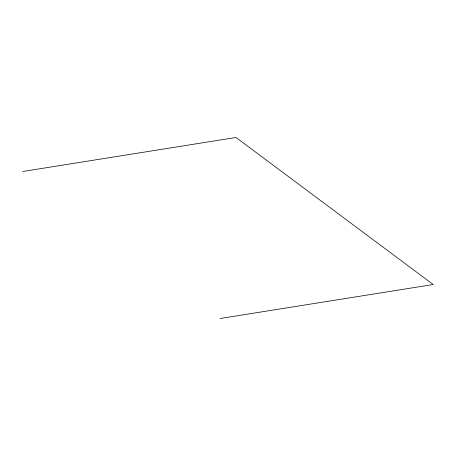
<?xml version="1.0" encoding="UTF-8"?>
<svg xmlns="http://www.w3.org/2000/svg" width="456" height="456" viewBox="0 0 456 456"><rect width="100%" height="100%" fill="white"/><g stroke="black" fill="none" stroke-linecap="round" stroke-linejoin="round"><path stroke-width="0.68" d="M22.8 171.479L235.991 137.473L433.2 284.521L220.009 318.527"/></g></svg>
